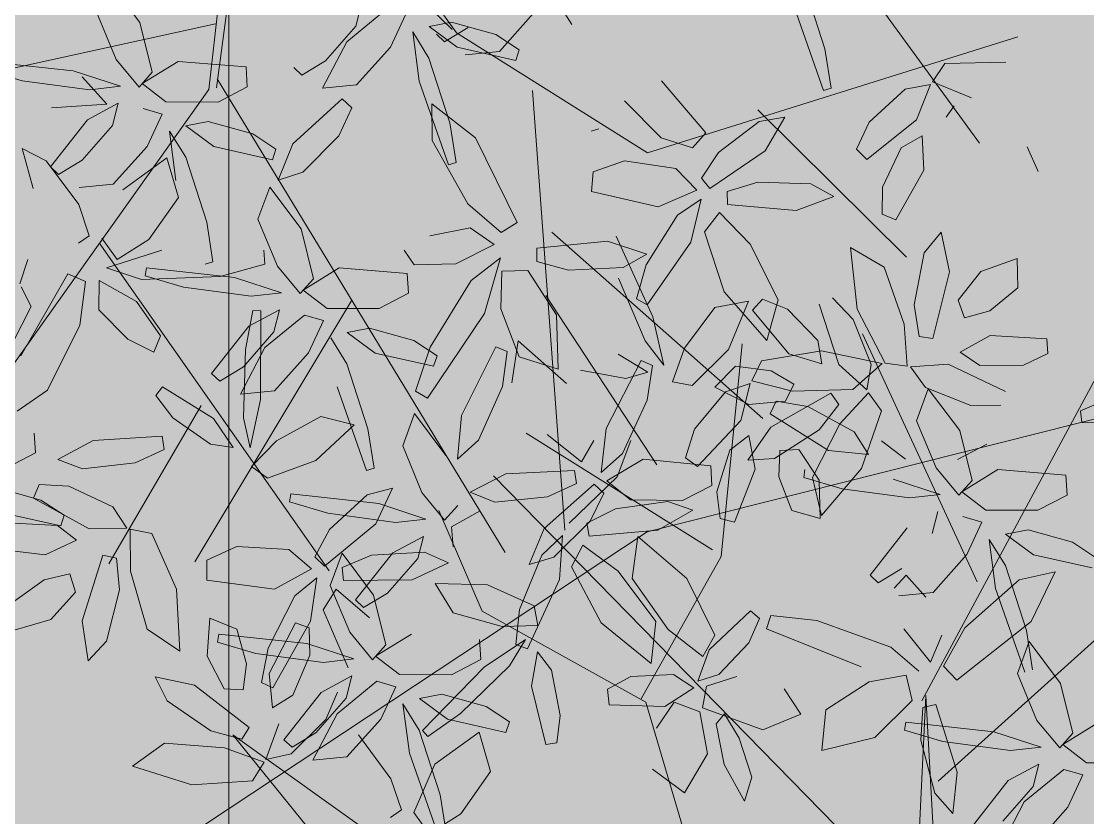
# Model space of a CAD drawing. Header units: inches. Extents: x 218980 to 233865, y 587194 to 599270.
# Drawn here: x 219129.93 to 219135.82, y 587368.02 to 587372.42 of the extents above; entities that cross this region are included whole.
import ezdxf

# ---------------------------------------------------------------- set-up
doc = ezdxf.new("R2010")
doc.units = ezdxf.units.IN
doc.header["$MEASUREMENT"] = 0
doc.linetypes.add('01', pattern=[0])
doc.layers.get('0').update_dxf_attribs({"lineweight": 0})
for name, color, linetype, lineweight in [('Forest and Steep Slope', 66, '01', 0), ('Minor Contour', 250, 'Continuous', 0), ('Proposed Urban Design', 250, 'Continuous', 0)]:
    doc.layers.add(name, color=color, linetype=linetype, lineweight=lineweight)
doc.layers.add('Open Space Within Settlement Active', color=7, linetype='01', lineweight=0, true_color=0xb1d336)
doc.layers.add('Open Space Within Settlement Passive', color=7, linetype='01', lineweight=0, true_color=0xcbe279)

# ---------------------------------------------------------------- blocks, each defined once
blk = doc.blocks.new('tree2')
at = {"color": 60}
for p, q in [((325195.9981, 3048397.3896), (325195.7948, 3048397.8351)), ((325197.4967, 3048397.7432), (325197.5914, 3048397.8579)), ((325197.5914, 3048397.8579), (325197.6377, 3048397.6393)), ((325197.0892, 3048397.7729), (325197.2767, 3048397.6636)), ((325197.1267, 3048397.4326), (325197.0892, 3048397.7729)), ((325197.4419, 3048397.4558), (325197.4967, 3048397.7432)), ((325197.8113, 3048397.641), (325198.0106, 3048397.712)), ((325198.0106, 3048397.712), (325198.0154, 3048397.55)), ((325197.2767, 3048397.6636), (325197.3875, 3048397.3492)), ((325195.8072, 3048397.6044), (325195.955, 3048397.2574)), ((325197.6377, 3048397.6393), (325197.5453, 3048397.2696)), ((325197.6844, 3048397.4816), (325197.8113, 3048397.641)), ((325198.0154, 3048397.55), (325197.8612, 3048397.4239)), ((325196.5265, 3048397.4766), (325196.3403, 3048397.4417)), ((325196.416, 3048397.2091), (325196.5265, 3048397.4766)), ((325196.5481, 3048397.4272), (325196.6033, 3048397.487)), ((325196.6033, 3048397.487), (325196.7427, 3048397.4328)), ((325196.9902, 3048397.4943), (325197.1051, 3048397.3757)), ((325197.7212, 3048397.3837), (325197.6844, 3048397.4816)), ((325196.3403, 3048397.4417), (325196.1728, 3048397.2167)), ((325196.7499, 3048397.1863), (325196.5481, 3048397.4272)), ((325196.7427, 3048397.4328), (325196.9101, 3048397.2599)), ((325197.0256, 3048397.1268), (325196.9163, 3048397.4603)), ((325197.2819, 3048397.1338), (325197.1267, 3048397.4326)), ((325197.4689, 3048397.2807), (325197.4419, 3048397.4558)), ((325197.8612, 3048397.4239), (325197.7212, 3048397.3837)), ((325196.0577, 3048397.122), (325195.9981, 3048397.3896)), ((325197.1051, 3048397.3757), (325197.2051, 3048397.1259)), ((325197.3875, 3048397.3492), (325197.4027, 3048397.1169)), ((325195.2523, 3048397.2572), (325195.2176, 3048397.026)), ((325195.5199, 3048397.0214), (325195.2523, 3048397.2572)), ((325195.955, 3048397.2574), (325196.0577, 3048397.122)), ((325196.9101, 3048397.2599), (325196.9318, 3048397.1293)), ((325197.5453, 3048397.2696), (325197.4689, 3048397.2807)), ((325197.696, 3048397.1946), (325197.8625, 3048397.2873)), ((325197.8625, 3048397.2873), (325198.1761, 3048397.2679)), ((325198.1761, 3048397.2679), (325198.1816, 3048397.1868)), ((325195.9704, 3048397.0845), (325195.8055, 3048397.1842)), ((325196.1728, 3048397.2167), (325196.1063, 3048397.0311)), ((325196.2139, 3048397.0098), (325196.416, 3048397.2091)), ((325196.9318, 3048397.1293), (325196.7499, 3048397.1863)), ((325197.8057, 3048397.1204), (325197.696, 3048397.1946)), ((325198.1816, 3048397.1868), (325198.0463, 3048397.1229)), ((325195.7385, 3048396.772), (325195.9326, 3048397.1479)), ((325195.9326, 3048397.1479), (325195.9963, 3048397.1213)), ((325195.9963, 3048397.1213), (325195.9665, 3048396.9295)), ((325196.3399, 3048397.0015), (325196.4541, 3048397.1165)), ((325196.4541, 3048397.1165), (325196.6516, 3048397.0913)), ((325197.1801, 3048396.9857), (325197.0256, 3048397.1268)), ((325197.2051, 3048397.1259), (325197.1801, 3048396.9857)), ((325197.4027, 3048397.1169), (325197.2819, 3048397.1338)), ((325197.4209, 3048397.1131), (325197.6296, 3048397.1282)), ((325197.6296, 3048397.1282), (325197.9468, 3048396.9779)), ((325198.0463, 3048397.1229), (325197.8057, 3048397.1204)), ((325195.5981, 3048397.0951), (325195.8489, 3048397.0492)), ((325195.8489, 3048397.0492), (325195.9704, 3048397.0845)), ((325196.6516, 3048397.0913), (325196.7772, 3048397.0174)), ((325197.5054, 3048396.9985), (325197.4209, 3048397.1131)), ((325196.1063, 3048397.0311), (325196.2139, 3048397.0098)), ((325196.5285, 3048396.9058), (325196.3399, 3048397.0015)), ((325196.7772, 3048397.0174), (325196.7315, 3048396.9233)), ((325197.7555, 3048396.8992), (325197.5054, 3048396.9985)), ((325196.6492, 3048396.781), (325196.981, 3048396.9684)), ((325196.981, 3048396.9684), (325197.0255, 3048396.9052)), ((325197.0318, 3048396.799), (325197.1899, 3048396.9699)), ((325197.1899, 3048396.9699), (325197.2608, 3048396.8707)), ((325197.52, 3048396.9924), (325197.455, 3048396.8145)), ((325197.6937, 3048396.7609), (325197.52, 3048396.9924)), ((325195.9665, 3048396.9295), (325195.8305, 3048396.634)), ((325196.7315, 3048396.9233), (325196.5285, 3048396.9058)), ((325197.0255, 3048396.9052), (325196.9171, 3048396.7651)), ((325197.9206, 3048396.9009), (325197.7555, 3048396.8992)), ((325198.3617, 3048396.87), (325198.496, 3048396.9276)), ((325194.6803, 3048396.8552), (325194.6144, 3048396.6777)), ((325194.8528, 3048396.6228), (325194.6803, 3048396.8552)), ((325197.2608, 3048396.8707), (325197.1508, 3048396.5524)), ((325198.3683, 3048396.8052), (325198.3617, 3048396.87)), ((325195.7123, 3048396.5302), (325195.7385, 3048396.772)), ((325196.5224, 3048396.597), (325196.6492, 3048396.781)), ((325196.9171, 3048396.7651), (325196.6708, 3048396.6071)), ((325196.8799, 3048396.5023), (325197.0318, 3048396.799)), ((325197.455, 3048396.8145), (325197.5631, 3048396.5556)), ((325197.7621, 3048396.4854), (325197.6937, 3048396.7609)), ((325198.6819, 3048396.8044), (325198.3683, 3048396.8052)), ((325195.4126, 3048396.7405), (325195.6024, 3048396.5887)), ((325195.6024, 3048396.5887), (325195.6709, 3048396.7059)), ((325197.3938, 3048396.6027), (325197.2621, 3048396.7045)), ((325194.6144, 3048396.6777), (325194.7212, 3048396.4182)), ((325197.8436, 3048396.6865), (325197.6819, 3048396.6023)), ((325195.8305, 3048396.634), (325195.7123, 3048396.5302)), ((325195.743, 3048396.4829), (325195.9437, 3048396.6027)), ((325195.9437, 3048396.6027), (325196.3188, 3048396.5666)), ((325196.6708, 3048396.6071), (325196.5224, 3048396.597)), ((325195.1844, 3048396.5226), (325195.5648, 3048396.5403)), ((325195.5648, 3048396.5403), (325195.5752, 3048396.4679)), ((325196.3188, 3048396.5666), (325196.3242, 3048396.4569)), ((325196.8385, 3048396.5459), (325196.8317, 3048396.5018)), ((325197.1508, 3048396.5524), (325196.9297, 3048396.2911)), ((325197.5631, 3048396.5556), (325197.6888, 3048396.4037)), ((325197.7057, 3048396.4233), (325197.9046, 3048396.5458)), ((325197.9046, 3048396.5458), (325198.2803, 3048396.5149)), ((325194.9872, 3048396.4205), (325195.1844, 3048396.5226)), ((325195.5752, 3048396.4679), (325195.4144, 3048396.3952)), ((325195.8732, 3048396.3794), (325195.743, 3048396.4829)), ((325196.8317, 3048396.5018), (325197.0432, 3048396.4389)), ((325196.9297, 3048396.2911), (325196.8799, 3048396.5023)), ((325197.5859, 3048396.4083), (325197.3253, 3048396.4936)), ((325197.6888, 3048396.4037), (325197.7621, 3048396.4854)), ((325198.2803, 3048396.5149), (325198.2872, 3048396.4052)), ((325193.9965, 3048396.4123), (325193.9895, 3048396.3682)), ((325194.483, 3048396.3574), (325193.9965, 3048396.4123)), ((325194.7212, 3048396.4182), (325194.8461, 3048396.2657)), ((325195.1233, 3048396.3661), (325194.9872, 3048396.4205)), ((325195.3974, 3048396.2195), (325195.6731, 3048396.4642)), ((325195.7268, 3048396.4146), (325195.6516, 3048396.2608)), ((325195.6731, 3048396.4642), (325195.7268, 3048396.4146)), ((325196.3242, 3048396.4569), (325196.1613, 3048396.375)), ((325197.0432, 3048396.4389), (325197.4171, 3048396.3891)), ((325197.4171, 3048396.3891), (325197.5859, 3048396.4083)), ((325197.8373, 3048396.3215), (325197.7057, 3048396.4233)), ((325193.9895, 3048396.3682), (325194.2006, 3048396.3042)), ((325194.7432, 3048396.2708), (325194.483, 3048396.3574)), ((325195.4144, 3048396.3952), (325195.1233, 3048396.3661)), ((325196.1613, 3048396.375), (325195.8732, 3048396.3794)), ((325198.2872, 3048396.4052), (325198.1254, 3048396.3211)), ((325194.2006, 3048396.3042), (325194.5743, 3048396.2524)), ((325194.8461, 3048396.2657), (325194.9198, 3048396.347)), ((325197.542, 3048396.1916), (325197.5736, 3048396.3141)), ((325198.1254, 3048396.3211), (325197.8373, 3048396.3215)), ((325194.5743, 3048396.2524), (325194.7432, 3048396.2708)), ((325195.6516, 3048396.2608), (325195.4506, 3048396.0615)), ((325197.8167, 3048396.2545), (325197.7115, 3048396.2855)), ((325197.7337, 3048396.0757), (325197.8167, 3048396.2545)), ((325194.7304, 3048396.1766), (325194.5601, 3048396.0865)), ((325194.6981, 3048396.0543), (325194.7304, 3048396.1766)), ((325195.3135, 3048396.0209), (325195.3974, 3048396.2195)), ((325195.9147, 3048396.1755), (325195.8832, 3048395.9438)), ((325196.1856, 3048395.9434), (325195.9147, 3048396.1755)), ((325197.4038, 3048396.2231), (325197.199, 3048395.962)), ((325198.0714, 3048396.2132), (325197.9473, 3048396.1891)), ((325197.9473, 3048396.1891), (325198.1025, 3048396.0749)), ((325198.317, 3048396.1448), (325198.0714, 3048396.2132)), ((325197.8569, 3048396.1596), (325197.8921, 3048395.8877)), ((325197.9469, 3048396.0155), (325197.8569, 3048396.1596)), ((325198.445, 3048396.0604), (325198.317, 3048396.1448)), ((325194.2793, 3048396.0833), (325194.2143, 3048395.9054)), ((325194.453, 3048395.8518), (325194.2793, 3048396.0833)), ((325194.5601, 3048396.0865), (325194.3539, 3048395.8266)), ((325194.5297, 3048395.8629), (325194.6981, 3048396.0543)), ((325195.4506, 3048396.0615), (325195.3135, 3048396.0209)), ((325197.5466, 3048395.8667), (325197.7337, 3048396.0757)), ((325198.1025, 3048396.0749), (325198.4262, 3048396.0023)), ((325197.2434, 3048395.9201), (325197.3746, 3048395.9993)), ((325198.0628, 3048395.6565), (325197.9469, 3048396.0155)), ((325195.8832, 3048395.9438), (325196.0822, 3048395.6611)), ((325196.3409, 3048395.63), (325196.1856, 3048395.9434)), ((325197.199, 3048395.962), (325197.2434, 3048395.9201)), ((325197.3987, 3048395.9613), (325197.3312, 3048395.8911)), ((325197.5063, 3048395.8407), (325197.3987, 3048395.9613)), ((325197.7226, 3048395.6708), (325198.0231, 3048395.9363)), ((325198.0231, 3048395.9363), (325198.2219, 3048395.9813)), ((325198.2219, 3048395.9813), (325198.0886, 3048395.7056)), ((325194.2143, 3048395.9054), (325194.3224, 3048395.6465)), ((325194.7937, 3048395.9153), (325194.8934, 3048395.7543)), ((325195.083, 3048395.9089), (325194.7937, 3048395.9153)), ((325195.3418, 3048395.7924), (325195.083, 3048395.9089)), ((325197.8921, 3048395.8877), (325198.0543, 3048395.4257)), ((325194.3539, 3048395.8266), (325194.3981, 3048395.7844)), ((325194.3981, 3048395.7844), (325194.5297, 3048395.8629)), ((325194.5213, 3048395.5764), (325194.453, 3048395.8518)), ((325197.358, 3048395.8488), (325197.5466, 3048395.8667)), ((325195.3608, 3048395.6843), (325195.3418, 3048395.7924)), ((325196.3085, 3048395.5494), (325196.5367, 3048395.7644)), ((325196.5367, 3048395.7644), (325196.5861, 3048395.7219)), ((325193.5328, 3048395.5142), (325193.548, 3048395.7251)), ((325193.548, 3048395.7251), (325193.6983, 3048395.6643)), ((325194.8934, 3048395.7543), (325195.1637, 3048395.6794)), ((325196.5861, 3048395.7219), (325196.5282, 3048395.5877)), ((325196.6249, 3048395.6659), (325196.6488, 3048395.7394)), ((325196.6488, 3048395.7394), (325196.9041, 3048395.7109)), ((325196.9041, 3048395.7109), (325197.3127, 3048395.5644)), ((325198.0886, 3048395.7056), (325197.6783, 3048395.3823)), ((325193.6983, 3048395.6643), (325193.7515, 3048395.4724)), ((325193.8771, 3048395.4186), (325194.0211, 3048395.6979)), ((325194.0211, 3048395.6979), (325194.0976, 3048395.6702)), ((325194.0976, 3048395.6702), (325194.1016, 3048395.5206)), ((325194.3224, 3048395.6465), (325194.4481, 3048395.4947)), ((325195.1637, 3048395.6794), (325195.3608, 3048395.6843)), ((325196.0822, 3048395.6611), (325196.274, 3048395.512)), ((325197.1483, 3048395.4554), (325196.6249, 3048395.6659)), ((325197.3842, 3048395.6663), (325197.5323, 3048395.4818)), ((325197.6049, 3048395.4584), (325197.7226, 3048395.6708)), ((325198.097, 3048395.4385), (325198.0628, 3048395.6565)), ((325193.5977, 3048395.6368), (325193.5909, 3048395.5927)), ((325193.5909, 3048395.5927), (325193.8025, 3048395.5298)), ((325194.0846, 3048395.5845), (325193.5977, 3048395.6368)), ((325194.3452, 3048395.4992), (325194.0846, 3048395.5845)), ((325194.4649, 3048395.5142), (325194.6639, 3048395.6367)), ((325195.0395, 3048395.6058), (325195.0464, 3048395.4962)), ((325195.2936, 3048395.6063), (325195.0655, 3048395.454)), ((325195.2044, 3048395.4616), (325195.2936, 3048395.6063)), ((325196.274, 3048395.512), (325196.3409, 3048395.63)), ((325196.5282, 3048395.5877), (325196.3628, 3048395.4128)), ((325197.5323, 3048395.4818), (325197.5952, 3048395.6311)), ((325198.0778, 3048395.5958), (325198.0128, 3048395.4179)), ((325198.2515, 3048395.3643), (325198.0778, 3048395.5958)), ((325193.8025, 3048395.5298), (325194.1763, 3048395.48)), ((325194.4481, 3048395.4947), (325194.5213, 3048395.5764)), ((325195.3601, 3048395.5383), (325195.3267, 3048395.3486)), ((325195.4368, 3048395.4378), (325195.3601, 3048395.5383)), ((325196.2452, 3048395.3762), (325196.3085, 3048395.5494)), ((325197.3127, 3048395.5644), (325197.4682, 3048395.4325)), ((325193.6275, 3048395.3338), (325193.5328, 3048395.5142)), ((325193.7515, 3048395.4724), (325193.732, 3048395.328)), ((325194.1016, 3048395.5206), (325194.007, 3048395.2994)), ((325194.1763, 3048395.48), (325194.3452, 3048395.4992)), ((325194.5966, 3048395.4124), (325194.4649, 3048395.5142)), ((325195.0464, 3048395.4962), (325194.8847, 3048395.412)), ((325193.895, 3048395.2288), (325193.8771, 3048395.4186)), ((325194.3329, 3048395.405), (325194.163, 3048395.314)), ((325194.3013, 3048395.2825), (325194.3329, 3048395.405)), ((325194.8847, 3048395.412), (325194.5966, 3048395.4124)), ((325195.0655, 3048395.454), (325194.7235, 3048395.1036)), ((325194.9342, 3048395.1985), (325195.2044, 3048395.4616)), ((325195.4846, 3048395.1874), (325195.4368, 3048395.4378)), ((325195.8764, 3048395.403), (325196.1124, 3048395.414)), ((325196.1124, 3048395.414), (325196.2234, 3048395.34)), ((325196.3628, 3048395.4128), (325196.2452, 3048395.3762)), ((325197.1933, 3048395.373), (325197.3971, 3048395.4101)), ((325197.3971, 3048395.4101), (325197.4309, 3048395.2693)), ((325197.6783, 3048395.3823), (325197.6049, 3048395.4584)), ((325198.0128, 3048395.4179), (325198.121, 3048395.1591)), ((325193.2457, 3048395.4002), (325193.4644, 3048395.3546)), ((325193.3125, 3048395.2673), (325193.2457, 3048395.4002)), ((325193.4644, 3048395.3546), (325193.7656, 3048395.1212)), ((325194.4707, 3048395.3764), (325194.2515, 3048395.1961)), ((325194.576, 3048395.3454), (325194.4707, 3048395.3764)), ((325195.3267, 3048395.3486), (325195.4053, 3048395.0262)), ((325195.7467, 3048395.3313), (325195.8764, 3048395.403)), ((325196.2722, 3048395.2286), (325196.2938, 3048395.3488)), ((325196.2938, 3048395.3488), (325196.4617, 3048395.4021)), ((325196.9541, 3048395.2188), (325197.1933, 3048395.373)), ((325198.3199, 3048395.0889), (325198.2515, 3048395.3643)), ((325193.732, 3048395.328), (325193.6275, 3048395.3338)), ((325194.007, 3048395.2994), (325193.895, 3048395.2288)), ((325194.163, 3048395.314), (325193.9582, 3048395.0529)), ((325194.2542, 3048395.3162), (325194.1893, 3048395.1644)), ((325194.493, 3048395.1666), (325194.576, 3048395.3454)), ((325194.8307, 3048395.3041), (325194.7065, 3048395.28)), ((325195.0763, 3048395.2357), (325194.8307, 3048395.3041)), ((325195.7559, 3048395.2464), (325195.7467, 3048395.3313)), ((325196.2234, 3048395.34), (325196.0644, 3048395.2369)), ((325196.7226, 3048395.3343), (325196.816, 3048395.1935)), ((325193.5535, 3048395.1014), (325193.3125, 3048395.2673)), ((325194.1339, 3048395.0902), (325194.3013, 3048395.2825)), ((325194.6161, 3048395.2505), (325194.6513, 3048394.9786)), ((325194.7062, 3048395.1064), (325194.6161, 3048395.2505)), ((325194.7065, 3048395.28), (325194.8617, 3048395.1658)), ((325195.2042, 3048395.1513), (325195.0763, 3048395.2357)), ((325196.0644, 3048395.2369), (325195.7559, 3048395.2464)), ((325196.0168, 3048395.1157), (325196.116, 3048395.2598)), ((325196.116, 3048395.2598), (325196.2578, 3048395.2075)), ((325196.6046, 3048395.1074), (325196.2722, 3048395.2286)), ((325197.4309, 3048395.2693), (325197.2238, 3048395.0652)), ((325197.4901, 3048395.2313), (325197.4794, 3048395.05)), ((325197.5616, 3048395.2469), (325197.4901, 3048395.2313)), ((325197.6806, 3048394.8726), (325197.5616, 3048395.2469)), ((325194.2515, 3048395.1961), (325194.1173, 3048394.9397)), ((325194.754, 3048395.071), (325194.9342, 3048395.1985)), ((325195.4657, 3048395.0353), (325195.4846, 3048395.1874)), ((325196.2578, 3048395.2075), (325196.2989, 3048394.9747)), ((325196.3933, 3048395.1962), (325196.3468, 3048395.1408)), ((325196.4745, 3048395.0617), (325196.3933, 3048395.1962)), ((325196.816, 3048395.1935), (325196.6046, 3048395.1074)), ((325196.9315, 3048394.9934), (325196.9541, 3048395.2188)), ((325193.7656, 3048395.1212), (325193.7247, 3048395.0557)), ((325193.8588, 3048394.9443), (325193.929, 3048395.1414)), ((325194.1893, 3048395.1644), (325193.9977, 3048394.9755)), ((325194.3058, 3048394.9576), (325194.493, 3048395.1666)), ((325194.8617, 3048395.1658), (325195.1855, 3048395.0932)), ((325195.1855, 3048395.0932), (325195.2042, 3048395.1513)), ((325196.3468, 3048395.1408), (325196.3919, 3048394.9161)), ((325197.3963, 3048395.1493), (325197.3895, 3048395.1052)), ((325197.8831, 3048395.097), (325197.3963, 3048395.1493)), ((325198.121, 3048395.1591), (325198.2467, 3048395.0072)), ((325198.2635, 3048395.0267), (325198.4625, 3048395.1492)), ((325193.7247, 3048395.0557), (325193.5535, 3048395.1014)), ((325193.9582, 3048395.0529), (325194.0026, 3048395.011)), ((325194.0026, 3048395.011), (325194.1339, 3048395.0902)), ((325194.5495, 3048394.8367), (325194.3696, 3048395.079)), ((325194.822, 3048394.7474), (325194.7062, 3048395.1064)), ((325194.7235, 3048395.1036), (325194.754, 3048395.071)), ((325194.7923, 3048394.9181), (325195.0367, 3048395.0939)), ((325195.0367, 3048395.0939), (325195.0999, 3048394.8764)), ((325196.5449, 3048394.8452), (325196.4745, 3048395.0617)), ((325197.2238, 3048395.0652), (325196.9315, 3048394.9934)), ((325197.3895, 3048395.1052), (325197.601, 3048395.0423)), ((325198.1438, 3048395.0118), (325197.8831, 3048395.097)), ((325198.2467, 3048395.0072), (325198.3199, 3048395.0889)), ((325193.1213, 3048394.9063), (325193.2968, 3048395.0339)), ((325193.2968, 3048395.0339), (325193.6292, 3048395.0087)), ((325193.6292, 3048395.0087), (325193.848, 3048394.9291)), ((325195.4053, 3048395.0262), (325195.4657, 3048395.0353)), ((325197.4794, 3048395.05), (325197.5559, 3048394.758)), ((325197.601, 3048395.0423), (325197.9749, 3048394.9925)), ((325197.9749, 3048394.9925), (325198.1438, 3048395.0118)), ((325198.3951, 3048394.9249), (325198.2635, 3048395.0267)), ((325193.9977, 3048394.9755), (325193.8588, 3048394.9443)), ((325194.1173, 3048394.9397), (325194.3058, 3048394.9576)), ((325194.6513, 3048394.9786), (325194.8135, 3048394.5166)), ((325196.2989, 3048394.9747), (325196.1724, 3048394.7583)), ((325193.4479, 3048394.8036), (325193.1213, 3048394.9063)), ((325193.848, 3048394.9291), (325193.7839, 3048394.8253)), ((325194.6765, 3048394.6514), (325194.7923, 3048394.9181)), ((325195.0999, 3048394.8764), (325194.9356, 3048394.644)), ((325196.1724, 3048394.7583), (325195.9947, 3048394.8891)), ((325196.3919, 3048394.9161), (325196.5042, 3048394.7132)), ((325198.1315, 3048394.9175), (325197.9616, 3048394.8265)), ((325198.2693, 3048394.8889), (325198.05, 3048394.7087)), ((325198.0998, 3048394.795), (325198.1315, 3048394.9175)), ((325198.3746, 3048394.8579), (325198.2693, 3048394.8889)), ((325198.6833, 3048394.9245), (325198.3951, 3048394.9249)), ((325193.7839, 3048394.8253), (325193.4479, 3048394.8036)), ((325194.6073, 3048394.6646), (325194.5495, 3048394.8367)), ((325196.5042, 3048394.7132), (325196.5449, 3048394.8452)), ((325197.6554, 3048394.6456), (325197.6806, 3048394.8726)), ((325198.2915, 3048394.6791), (325198.3746, 3048394.8579)), ((325197.5559, 3048394.758), (325197.6554, 3048394.6456)), ((325197.9324, 3048394.6027), (325198.0998, 3048394.795)), ((325194.8563, 3048394.5294), (325194.822, 3048394.7474)), ((325194.5469, 3048394.6234), (325194.6073, 3048394.6646)), ((325194.7604, 3048394.5335), (325194.6765, 3048394.6514)), ((325194.9356, 3048394.644), (325194.7604, 3048394.5335)), ((325198.1044, 3048394.4701), (325198.2915, 3048394.6791))]:
    blk.add_line(p, q, dxfattribs=at)
at = {"color": 44}
for p, q in [((325197.7896, 3048395.9247), (325197.157, 3048397.2958)), ((325196.3759, 3048396.0655), (325196.4914, 3048397.2412)), ((325197.4844, 3048395.2679), (325198.5214, 3048397.1925)), ((325196.3265, 3048396.1031), (325195.2963, 3048396.7475)), ((325197.5754, 3048394.8242), (325199.687, 3048396.7258)), ((325197.4634, 3048394.1139), (325195.1158, 3048396.5105)), ((325195.0532, 3048395.7627), (325194.8141, 3048396.3192)), ((325195.9332, 3048395.2795), (325196.3759, 3048396.0655)), ((325195.9579, 3048395.2607), (325195.0532, 3048395.7627)), ((325197.393, 3048392.9975), (325197.5069, 3048395.2976)), ((325197.5069, 3048395.2976), (325197.6286, 3048393.0376)), ((325196.5911, 3048393.1216), (325195.9579, 3048395.2607)), ((325193.6755, 3048395.0805), (325196.3806, 3048393.1483)), ((325194.7601, 3048393.7395), (325193.6755, 3048395.0805)), ((325197.6873, 3048392.8592), (325198.6503, 3048391.525)), ((325197.4447, 3048392.6847), (325197.2803, 3048391.2113)), ((325197.512, 3048392.6512), (325197.3225, 3048391.221)), ((325197.4447, 3048392.6847), (325198.6256, 3048391.5438)), ((325200.7782, 3048391.9633), (325201.5399, 3048390.9151)), ((325197.3163, 3048391.5736), (325193.7676, 3048390.7982)), ((325198.6503, 3048391.525), (325199.7052, 3048390.8618)), ((325199.7052, 3048390.8618), (325201.7527, 3048391.5018)), ((325197.3255, 3048391.2705), (325198.9193, 3048388.6524)), ((325197.2803, 3048391.2113), (325195.6173, 3048388.8744)), ((325199.0699, 3048391.2054), (325199.2478, 3048388.7766)), ((325200.3151, 3048391.0993), (325201.138, 3048390.2852)), ((325199.1757, 3048390.4227), (325200.3421, 3048389.3939)), ((325196.6734, 3048390.3632), (325197.9455, 3048388.5517)), ((325198.0709, 3048390.0475), (325197.2038, 3048388.6019)), ((325199.1433, 3048390.073), (325199.7569, 3048389.1376)), ((325197.2375, 3048389.4655), (325196.7271, 3048388.5906))]:
    blk.add_line(p, q, dxfattribs=at)
at = {"color": 62}
for p, q in [((325197.9616, 3048394.8265), (325197.7568, 3048394.5655)), ((325198.05, 3048394.7087), (325197.9158, 3048394.4523)), ((325196.8995, 3048391.5822), (325196.7258, 3048391.8136)), ((325196.6608, 3048391.6358), (325196.7689, 3048391.3769)), ((325196.9679, 3048391.3067), (325196.8995, 3048391.5822)), ((325196.7689, 3048391.3769), (325196.8946, 3048391.225)), ((325196.9114, 3048391.2445), (325197.1104, 3048391.3671)), ((325196.8946, 3048391.225), (325196.9679, 3048391.3067))]:
    blk.add_line(p, q, dxfattribs=at)
at = {"color": 66}
for p, q in [((325200.6865, 3048391.437), (325200.5706, 3048391.796)), ((325200.5158, 3048391.6682), (325200.678, 3048391.2061)), ((325200.7207, 3048391.219), (325200.6865, 3048391.437)), ((325198.6133, 3048391.0267), (325198.4974, 3048391.3856)), ((325201.2817, 3048391.2533), (325201.3498, 3048391.3545)), ((325201.3498, 3048391.3545), (325201.6864, 3048391.363)), ((325198.4426, 3048391.2578), (325198.6047, 3048390.7958)), ((325201.1303, 3048391.2129), (325201.2703, 3048391.2386)), ((325201.2703, 3048391.2386), (325201.1923, 3048391.0444)), ((325201.4971, 3048391.1652), (325201.2817, 3048391.2533)), ((325200.678, 3048391.2061), (325200.7207, 3048391.219)), ((325200.9313, 3048391.0317), (325201.1303, 3048391.2129)), ((325198.5122, 3048391.1326), (325198.7542, 3048390.945)), ((325198.5149, 3048390.9288), (325198.5122, 3048391.1326)), ((325201.3564, 3048391.0582), (325201.3999, 3048391.122)), ((325201.1923, 3048391.0444), (325200.9183, 3048390.8252)), ((325198.6475, 3048390.8087), (325198.6133, 3048391.0267)), ((325199.3944, 3048390.9809), (325199.4372, 3048390.9937)), ((325200.8605, 3048390.8825), (325200.9313, 3048391.0317)), ((325198.7123, 3048390.5797), (325198.5149, 3048390.9288)), ((325198.7542, 3048390.945), (325198.9854, 3048390.4766)), ((325201.1082, 3048390.8896), (325201.2229, 3048390.9557)), ((325201.2229, 3048390.9557), (325201.2333, 3048390.7654)), ((325200.9183, 3048390.8252), (325200.8605, 3048390.8825)), ((325201.0049, 3048390.6723), (325201.1082, 3048390.8896)), ((325201.8034, 3048390.8943), (325201.8649, 3048390.7589)), ((325198.6047, 3048390.7958), (325198.6475, 3048390.8087)), ((325198.8957, 3048390.4205), (325198.7123, 3048390.5797)), ((325198.9854, 3048390.4766), (325198.8957, 3048390.4205)), ((325197.859, 3048390.1652), (325197.7906, 3048390.4407)), ((325198.7248, 3048390.4469), (325198.5013, 3048390.4034)), ((325198.8578, 3048390.3544), (325198.7248, 3048390.4469)), ((325198.6466, 3048390.2478), (325198.8578, 3048390.3544)), ((325198.361, 3048390.3232), (325198.4157, 3048390.2426)), ((325198.7314, 3048390.1567), (325198.8927, 3048390.2815)), ((325197.66, 3048390.2354), (325197.7857, 3048390.0835)), ((325197.8026, 3048390.103), (325198.0015, 3048390.2256)), ((325198.0015, 3048390.2256), (325198.3772, 3048390.1947)), ((325198.4157, 3048390.2426), (325198.6466, 3048390.2478)), ((325196.5014, 3048390.1933), (325196.5979, 3048390.1501)), ((325197.6828, 3048390.0881), (325197.4222, 3048390.1733)), ((325197.7857, 3048390.0835), (325197.859, 3048390.1652)), ((325198.3772, 3048390.1947), (325198.3841, 3048390.085)), ((325196.5979, 3048390.1501), (325196.568, 3048389.9091)), ((325196.674, 3048390.1555), (325196.6714, 3048389.9935)), ((325196.8802, 3048390.0396), (325196.674, 3048390.1555)), ((325197.9342, 3048390.0013), (325197.8026, 3048390.103)), ((325198.5033, 3048389.7874), (325198.7314, 3048390.1567)), ((325197.514, 3048390.0689), (325197.6828, 3048390.0881)), ((325198.3841, 3048390.085), (325198.2223, 3048390.0009)), ((325196.6714, 3048389.9935), (325196.8321, 3048389.8323)), ((325197.0133, 3048389.8509), (325196.8802, 3048390.0396)), ((325197.5229, 3048389.9907), (325197.4827, 3048389.7737)), ((325197.6705, 3048389.9939), (325197.5007, 3048389.9029)), ((325197.5676, 3048389.9886), (325197.5229, 3048389.9907)), ((325197.5668, 3048389.4989), (325197.5676, 3048389.9886)), ((325197.6389, 3048389.8714), (325197.6705, 3048389.9939)), ((325198.2223, 3048390.0009), (325197.9342, 3048390.0013)), ((325197.8084, 3048389.9652), (325197.5891, 3048389.785)), ((325197.9136, 3048389.9343), (325197.8084, 3048389.9652)), ((325197.8306, 3048389.7555), (325197.9136, 3048389.9343)), ((325196.568, 3048389.9091), (325196.3884, 3048389.5505)), ((325197.5007, 3048389.9029), (325197.2959, 3048389.6418)), ((325197.4715, 3048389.6791), (325197.6389, 3048389.8714)), ((325198.1683, 3048389.893), (325198.0442, 3048389.8688)), ((325198.4139, 3048389.8246), (325198.1683, 3048389.893)), ((325196.8321, 3048389.8323), (325196.9769, 3048389.7606)), ((325196.9769, 3048389.7606), (325197.0133, 3048389.8509)), ((325198.5419, 3048389.7402), (325198.4139, 3048389.8246)), ((325197.5891, 3048389.785), (325197.4549, 3048389.5286)), ((325197.4827, 3048389.7737), (325197.4726, 3048389.3967)), ((325197.6435, 3048389.5465), (325197.8306, 3048389.7555)), ((325198.5231, 3048389.6821), (325198.5419, 3048389.7402)), ((325197.2959, 3048389.6418), (325197.3403, 3048389.5999)), ((325197.3403, 3048389.5999), (325197.4715, 3048389.6791)), ((325196.3884, 3048389.5505), (325196.2208, 3048389.4346)), ((325197.0249, 3048389.5685), (325196.9879, 3048389.52)), ((325196.9879, 3048389.52), (325197.0805, 3048389.3978)), ((325197.3061, 3048389.3924), (325197.0249, 3048389.5685)), ((325197.4549, 3048389.5286), (325197.6435, 3048389.5465)), ((325197.5095, 3048389.2308), (325197.5668, 3048389.4989)), ((325197.0805, 3048389.3978), (325197.2894, 3048389.2516)), ((325197.4145, 3048389.2331), (325197.3061, 3048389.3924)), ((325197.4726, 3048389.3967), (325197.5095, 3048389.2308)), ((325196.3155, 3048389.3128), (325196.3224, 3048389.2032)), ((325196.6413, 3048389.2719), (325197.0215, 3048389.2949)), ((325197.0215, 3048389.2949), (325197.0328, 3048389.2226)), ((325196.4455, 3048389.1671), (325196.6413, 3048389.2719)), ((325197.0328, 3048389.2226), (325196.8731, 3048389.1478)), ((325197.2894, 3048389.2516), (325197.4145, 3048389.2331)), ((325197.6536, 3048389.269), (325197.5158, 3048389.128)), ((325196.5824, 3048389.1146), (325196.4455, 3048389.1671)), ((325196.8731, 3048389.1478), (325196.5824, 3048389.1146)), ((325196.5064, 3048389.0199), (325196.7501, 3048388.9058)), ((325196.7501, 3048388.9058), (325196.8276, 3048388.7863)), ((325196.8456, 3048388.7815), (325196.9652, 3048388.7574))]:
    blk.add_line(p, q, dxfattribs=at)
at = {"color": 64}
for p, q in [((325199.287, 3048391.5707), (325199.197, 3048391.7148)), ((325198.262, 3048391.6556), (325198.0427, 3048391.4754)), ((325198.0925, 3048391.5617), (325198.1241, 3048391.6842)), ((325198.2842, 3048391.4458), (325198.3672, 3048391.6246)), ((325198.6219, 3048391.5833), (325198.4978, 3048391.5592)), ((325198.8675, 3048391.5149), (325198.6219, 3048391.5833)), ((325198.8867, 3048391.4219), (325199.0739, 3048391.6309)), ((325197.9251, 3048391.3694), (325198.0925, 3048391.5617)), ((325198.4074, 3048391.5297), (325198.4426, 3048391.2578)), ((325198.4974, 3048391.3856), (325198.4074, 3048391.5297)), ((325198.4978, 3048391.5592), (325198.653, 3048391.445)), ((325198.5391, 3048391.5172), (325198.5835, 3048391.4753)), ((325198.5835, 3048391.4753), (325198.7148, 3048391.5545)), ((325198.9955, 3048391.4306), (325198.8675, 3048391.5149)), ((325198.0427, 3048391.4754), (325197.9085, 3048391.219)), ((325198.0971, 3048391.2368), (325198.2842, 3048391.4458)), ((325198.653, 3048391.445), (325198.9767, 3048391.3724)), ((325198.6982, 3048391.404), (325198.8867, 3048391.4219)), ((325198.9767, 3048391.3724), (325198.9955, 3048391.4306)), ((325196.5311, 3048391.3148), (325196.0442, 3048391.3672)), ((325197.1104, 3048391.3671), (325197.4861, 3048391.3361)), ((325197.7939, 3048391.2902), (325197.9251, 3048391.3694)), ((325196.0375, 3048391.323), (325196.249, 3048391.2602)), ((325196.7917, 3048391.2296), (325196.5311, 3048391.3148)), ((325196.5798, 3048391.2818), (325196.7169, 3048391.1311)), ((325197.4861, 3048391.3361), (325197.4929, 3048391.2265)), ((325197.7495, 3048391.3322), (325197.7939, 3048391.2902)), ((325196.249, 3048391.2602), (325196.6229, 3048391.2103)), ((325196.6229, 3048391.2103), (325196.7917, 3048391.2296)), ((325197.0431, 3048391.1428), (325196.9114, 3048391.2445)), ((325197.4929, 3048391.2265), (325197.3312, 3048391.1424)), ((325197.9085, 3048391.219), (325198.0971, 3048391.2368)), ((325196.7169, 3048391.1311), (325196.4113, 3048391.1111)), ((325196.7794, 3048391.1353), (325196.6096, 3048391.0444)), ((325196.7478, 3048391.0129), (325196.7794, 3048391.1353)), ((325197.0225, 3048391.0758), (325196.9172, 3048391.1067)), ((325197.3312, 3048391.1424), (325197.0431, 3048391.1428)), ((325197.7445, 3048390.9111), (325198.0167, 3048391.1596)), ((325198.0711, 3048391.1107), (325197.9981, 3048390.9559)), ((325198.0167, 3048391.1596), (325198.0711, 3048391.1107)), ((325196.6096, 3048391.0444), (325196.4048, 3048390.7833)), ((325196.9395, 3048390.8969), (325197.0225, 3048391.0758)), ((325196.5804, 3048390.8206), (325196.7478, 3048391.0129)), ((325197.2772, 3048391.0345), (325197.153, 3048391.0103)), ((325197.153, 3048391.0103), (325197.3082, 3048390.8962)), ((325197.5228, 3048390.9661), (325197.2772, 3048391.0345)), ((325197.0627, 3048390.9809), (325197.0978, 3048390.709)), ((325197.1527, 3048390.8368), (325197.0627, 3048390.9809)), ((325197.6507, 3048390.8817), (325197.5228, 3048390.9661)), ((325197.9981, 3048390.9559), (325197.7999, 3048390.7539)), ((325196.2475, 3048390.8852), (325196.3089, 3048390.6653)), ((325196.3818, 3048390.8181), (325196.2475, 3048390.8852)), ((325196.7523, 3048390.688), (325196.9395, 3048390.8969)), ((325197.3082, 3048390.8962), (325197.632, 3048390.8236)), ((325197.632, 3048390.8236), (325197.6507, 3048390.8817)), ((325197.6633, 3048390.7113), (325197.7445, 3048390.9111)), ((325196.5617, 3048390.5758), (325196.3818, 3048390.8181)), ((325196.4492, 3048390.7414), (325196.5804, 3048390.8206)), ((325196.8045, 3048390.6572), (325197.0489, 3048390.833)), ((325197.0489, 3048390.833), (325197.1121, 3048390.6154)), ((325197.2686, 3048390.4778), (325197.1527, 3048390.8368)), ((325196.4048, 3048390.7833), (325196.4492, 3048390.7414)), ((325197.7999, 3048390.7539), (325197.6633, 3048390.7113)), ((325196.5638, 3048390.6701), (325196.7523, 3048390.688)), ((325197.6169, 3048390.6721), (325197.5519, 3048390.4943)), ((325197.7906, 3048390.4407), (325197.6169, 3048390.6721)), ((325196.6195, 3048390.4036), (325196.5617, 3048390.5758)), ((325197.1121, 3048390.6154), (325196.9478, 3048390.383)), ((325197.3028, 3048390.2598), (325197.2686, 3048390.4778)), ((325197.5519, 3048390.4943), (325197.66, 3048390.2354)), ((325196.5591, 3048390.3624), (325196.6195, 3048390.4036)), ((325196.7726, 3048390.2725), (325196.6887, 3048390.3905)), ((325196.9478, 3048390.383), (325196.7726, 3048390.2725)), ((325196.715, 3048390.2251), (325197.0203, 3048390.3234)), ((325197.5844, 3048390.3235), (325197.5897, 3048390.2465)), ((325196.2789, 3048390.2726), (325196.2347, 3048390.1373)), ((325196.9085, 3048390.1609), (325196.715, 3048390.2251)), ((325196.9354, 3048390.2257), (325196.9286, 3048390.1816)), ((325197.4222, 3048390.1733), (325196.9354, 3048390.2257)), ((325197.26, 3048390.2469), (325197.3028, 3048390.2598)), ((325197.5897, 3048390.2465), (325197.3423, 3048390.1775)), ((325196.2415, 3048389.7402), (325196.5014, 3048390.1933)), ((325197.3423, 3048390.1775), (325196.9085, 3048390.1609)), ((325196.9286, 3048390.1816), (325197.1401, 3048390.1187)), ((325196.2422, 3048390.1203), (325196.2986, 3048390.0121)), ((325197.1401, 3048390.1187), (325197.514, 3048390.0689)), ((325196.2986, 3048390.0121), (325196.1454, 3048389.7123))]:
    blk.add_line(p, q, dxfattribs=at)
at = {"color": 68}
for p, q in [((325199.7834, 3048391.2597), (325200.0273, 3048390.9724)), ((325199.7809, 3048390.9447), (325199.5773, 3048391.1486)), ((325200.3227, 3048391.0355), (325200.4639, 3048391.058)), ((325200.4639, 3048391.058), (325200.3549, 3048390.8719)), ((325200.0975, 3048390.8639), (325200.3227, 3048391.0355)), ((325199.9547, 3048390.89), (325199.7809, 3048390.9447)), ((325200.0273, 3048390.9724), (325199.9547, 3048390.89)), ((325200.3549, 3048390.8719), (325200.0498, 3048390.665)), ((325199.4052, 3048390.7568), (325199.5773, 3048390.8169)), ((325199.5773, 3048390.8169), (325199.8624, 3048390.7752)), ((325200.003, 3048390.7212), (325200.0975, 3048390.8639)), ((325199.3962, 3048390.6474), (325199.4052, 3048390.7568)), ((325199.8624, 3048390.7752), (325199.9781, 3048390.6556)), ((325201.2333, 3048390.7654), (325201.0784, 3048390.492)), ((325200.0498, 3048390.665), (325200.003, 3048390.7212)), ((325200.1464, 3048390.6487), (325200.3153, 3048390.6999)), ((325200.3153, 3048390.6999), (325200.6077, 3048390.691)), ((325200.6077, 3048390.691), (325200.7356, 3048390.6193)), ((325199.7636, 3048390.5628), (325199.3962, 3048390.6474)), ((325199.9781, 3048390.6556), (325199.7636, 3048390.5628)), ((325200.1473, 3048390.5756), (325200.1464, 3048390.6487)), ((325201.003, 3048390.5227), (325201.0049, 3048390.6723)), ((325199.8717, 3048390.5171), (325200.0023, 3048390.6047)), ((325200.0023, 3048390.6047), (325199.945, 3048390.3684)), ((325200.5268, 3048390.5437), (325200.1473, 3048390.5756)), ((325200.7356, 3048390.6193), (325200.5268, 3048390.5437)), ((325199.6985, 3048390.2418), (325199.8717, 3048390.5171)), ((325200.1038, 3048390.5324), (325200.0207, 3048390.4252)), ((325200.2722, 3048390.3573), (325200.1038, 3048390.5324)), ((325201.0784, 3048390.492), (325201.003, 3048390.5227)), ((325200.0207, 3048390.4252), (325200.1294, 3048390.0927)), ((325199.4845, 3048390.3731), (325199.0936, 3048390.3344)), ((325199.7013, 3048390.3014), (325199.4845, 3048390.3731)), ((325199.945, 3048390.3684), (325199.7038, 3048390.0208)), ((325200.4285, 3048390.0489), (325200.2722, 3048390.3573)), ((325198.8927, 3048390.2815), (325198.804, 3048389.9733)), ((325199.0936, 3048390.3344), (325199.0941, 3048390.2612)), ((325199.5707, 3048390.2274), (325199.7013, 3048390.3014)), ((325199.0941, 3048390.2612), (325199.2692, 3048390.2132)), ((325199.2692, 3048390.2132), (325199.5707, 3048390.2274)), ((325199.6441, 3048390.0555), (325199.6985, 3048390.2418)), ((325198.8939, 3048390.0002), (325198.8999, 3048390.2073)), ((325198.8999, 3048390.2073), (325199.0446, 3048390.2111)), ((325199.0446, 3048390.2111), (325199.2014, 3048389.9662)), ((325199.7038, 3048390.0208), (325199.6441, 3048390.0555)), ((325200.1294, 3048390.0927), (325200.3642, 3048389.8241)), ((325200.3642, 3048389.8241), (325200.4285, 3048390.0489)), ((325198.9951, 3048389.7342), (325198.8939, 3048390.0002)), ((325198.804, 3048389.9733), (325198.4895, 3048389.505)), ((325199.2014, 3048389.9662), (325199.211, 3048389.6654)), ((325198.0442, 3048389.8688), (325198.1994, 3048389.7547)), ((325198.0438, 3048389.6953), (325197.9538, 3048389.8394)), ((325198.1994, 3048389.7547), (325198.5231, 3048389.6821)), ((325198.4226, 3048389.5436), (325198.5033, 3048389.7874)), ((325198.6773, 3048389.4103), (325198.8662, 3048389.7889)), ((325198.8662, 3048389.7889), (325198.9303, 3048389.7631)), ((325198.9303, 3048389.7631), (325198.9032, 3048389.5709)), ((325200.335, 3048389.7119), (325200.6671, 3048389.7671)), ((325200.6671, 3048389.7671), (325201.0023, 3048389.6974)), ((325198.1597, 3048389.3363), (325198.0438, 3048389.6953)), ((325199.211, 3048389.6654), (325198.9951, 3048389.7342)), ((325200.2816, 3048389.6023), (325200.335, 3048389.7119)), ((325201.0023, 3048389.6974), (325200.8404, 3048389.5529)), ((325198.9032, 3048389.5709), (325198.7713, 3048389.2736)), ((325200.1372, 3048389.5412), (325200.2723, 3048389.5861)), ((325200.2723, 3048389.5861), (325200.2221, 3048389.383)), ((325200.5071, 3048389.5449), (325200.2816, 3048389.6023)), ((325197.989, 3048389.5675), (325198.1511, 3048389.1054)), ((325198.4895, 3048389.505), (325198.4226, 3048389.5436)), ((325199.9654, 3048389.3341), (325200.1372, 3048389.5412)), ((325200.8404, 3048389.5529), (325200.5071, 3048389.5449)), ((325200.3826, 3048389.4194), (325200.4168, 3048389.4887)), ((325200.4168, 3048389.4887), (325200.5917, 3048389.4602)), ((325200.5917, 3048389.4602), (325200.848, 3048389.3191)), ((325197.8996, 3048389.4038), (325197.6536, 3048389.269)), ((325198.0833, 3048389.3579), (325197.8996, 3048389.4038)), ((325198.6545, 3048389.1682), (325198.6773, 3048389.4103)), ((325200.7056, 3048389.2172), (325200.3826, 3048389.4194)), ((325197.8715, 3048389.1608), (325198.0833, 3048389.3579)), ((325198.1939, 3048389.1183), (325198.1597, 3048389.3363)), ((325199.9159, 3048389.1766), (325199.9654, 3048389.3341)), ((325200.2221, 3048389.383), (325199.9811, 3048389.1279)), ((325200.1602, 3048389.218), (325200.2647, 3048389.2994)), ((325200.2647, 3048389.2994), (325200.3013, 3048389.1124)), ((325200.848, 3048389.3191), (325200.9278, 3048389.1936)), ((325198.7713, 3048389.2736), (325198.6545, 3048389.1682)), ((325199.6129, 3048389.272), (325199.5373, 3048389.07)), ((325200.0881, 3048388.9885), (325200.1602, 3048389.218)), ((325200.4317, 3048389.0713), (325200.4367, 3048389.2169)), ((325200.4367, 3048389.2169), (325200.5412, 3048389.2216)), ((325200.5412, 3048389.2216), (325200.6535, 3048389.0516)), ((325200.9278, 3048389.1936), (325200.7056, 3048389.2172)), ((325196.3224, 3048389.2032), (325196.1606, 3048389.1191)), ((325197.6048, 3048389.0637), (325197.8715, 3048389.1608)), ((325199.9811, 3048389.1279), (325199.9159, 3048389.1766)), ((325197.5158, 3048389.128), (325197.6048, 3048389.0637)), ((325198.1511, 3048389.1054), (325198.1939, 3048389.1183)), ((325200.3013, 3048389.1124), (325200.1859, 3048388.8201)), ((325199.5373, 3048389.07), (325199.2721, 3048388.814)), ((325200.5038, 3048388.8857), (325200.4317, 3048389.0713)), ((325200.6535, 3048389.0516), (325200.6594, 3048388.8402)), ((325196.3522, 3048388.9428), (325196.1066, 3048389.0112)), ((325196.3108, 3048388.9527), (325196.3415, 3048389.028)), ((325196.3415, 3048389.028), (325196.5064, 3048389.0199)), ((325198.1562, 3048388.9718), (325198.2948, 3048389.0073)), ((325198.2948, 3048389.0073), (325198.2034, 3048388.8119)), ((325200.107, 3048388.84), (325200.0881, 3048388.9885)), ((325196.6184, 3048388.7838), (325196.3108, 3048388.9527)), ((325196.4802, 3048388.8584), (325196.3522, 3048388.9428)), ((325197.9478, 3048388.7802), (325198.1562, 3048388.9718)), ((325199.5277, 3048388.8937), (325199.8173, 3048388.935)), ((325199.8173, 3048388.935), (325199.9556, 3048388.8863)), ((325196.1377, 3048388.8728), (325196.4614, 3048388.8003)), ((325198.6212, 3048388.7941), (325198.7805, 3048388.8827)), ((325199.3701, 3048388.8144), (325199.5277, 3048388.8937)), ((325199.9556, 3048388.8863), (325199.7628, 3048388.7761)), ((325200.6594, 3048388.8402), (325200.5038, 3048388.8857)), ((325196.2028, 3048388.814), (325196.4431, 3048388.8021)), ((325196.4614, 3048388.8003), (325196.4802, 3048388.8584)), ((325198.2034, 3048388.8119), (325197.9188, 3048388.5777)), ((325199.3834, 3048388.7425), (325199.3701, 3048388.8144)), ((325200.1859, 3048388.8201), (325200.107, 3048388.84)), ((325196.4431, 3048388.8021), (325196.5482, 3048388.7215)), ((325196.8276, 3048388.7863), (325196.6184, 3048388.7838)), ((325196.8469, 3048388.5487), (325196.8456, 3048388.7815)), ((325196.9652, 3048388.7574), (325197.1022, 3048388.4499)), ((325197.867, 3048388.6294), (325197.9478, 3048388.7802)), ((325198.6312, 3048388.6847), (325198.6212, 3048388.7941)), ((325199.1219, 3048388.6378), (325199.2356, 3048388.7464)), ((325199.2356, 3048388.7464), (325199.2196, 3048388.5038)), ((325199.7628, 3048388.7761), (325199.3834, 3048388.7425)), ((325196.5482, 3048388.7215), (325196.3764, 3048388.6389)), ((325197.2684, 3048388.6095), (325197.4342, 3048388.6852)), ((325197.4342, 3048388.6852), (325197.7219, 3048388.67)), ((325199.3479, 3048388.6926), (325199.2844, 3048388.5727)), ((325199.5439, 3048388.5488), (325199.3479, 3048388.6926)), ((325196.3764, 3048388.6389), (325196.0645, 3048388.677)), ((325196.5797, 3048388.2741), (325196.6941, 3048388.6376)), ((325196.6941, 3048388.6376), (325196.7697, 3048388.622)), ((325197.7219, 3048388.67), (325197.8482, 3048388.5616)), ((325197.9188, 3048388.5777), (325197.867, 3048388.6294)), ((325198.0165, 3048388.5704), (325198.1798, 3048388.637)), ((325198.1798, 3048388.637), (325198.4718, 3048388.6552)), ((325198.4718, 3048388.6552), (325198.6058, 3048388.5956)), ((325198.9984, 3048388.3369), (325199.1219, 3048388.6378)), ((325196.7697, 3048388.622), (325196.7862, 3048388.4455)), ((325197.2696, 3048388.4997), (325197.2684, 3048388.6095)), ((325198.0241, 3048388.4976), (325198.0165, 3048388.5704)), ((325198.6058, 3048388.5956), (325198.4049, 3048388.5011)), ((325199.2844, 3048388.5727), (325199.4484, 3048388.2637)), ((325196.3696, 3048388.5024), (325196.5117, 3048388.5342)), ((325196.5117, 3048388.5342), (325196.5426, 3048388.4343)), ((325196.9386, 3048388.2282), (325196.8469, 3048388.5487)), ((325197.8482, 3048388.5616), (325197.6432, 3048388.4495)), ((325197.755, 3048388.414), (325197.8771, 3048388.5133)), ((325197.8771, 3048388.5133), (325197.8418, 3048388.2726)), ((325199.7506, 3048388.2718), (325199.5439, 3048388.5488)), ((325196.2081, 3048388.3858), (325196.3696, 3048388.5024)), ((325197.1022, 3048388.4499), (325197.1193, 3048388.108)), ((325197.6432, 3048388.4495), (325197.2696, 3048388.4997)), ((325197.9847, 3048388.4507), (325197.9119, 3048388.3362)), ((325198.1687, 3048388.2918), (325197.9847, 3048388.4507)), ((325198.4049, 3048388.5011), (325198.0241, 3048388.4976)), ((325199.2196, 3048388.5038), (325199.0414, 3048388.1201)), ((325196.5426, 3048388.4343), (325196.4063, 3048388.2828)), ((325196.7862, 3048388.4455), (325196.7143, 3048388.1619)), ((325197.6081, 3048388.1238), (325197.755, 3048388.414)), ((325197.9119, 3048388.3362), (325198.0509, 3048388.0152)), ((325198.9766, 3048388.144), (325198.9984, 3048388.3369)), ((325196.4063, 3048388.2828), (325196.2032, 3048388.2238)), ((325196.6129, 3048388.0531), (325196.5797, 3048388.2741)), ((325197.8418, 3048388.2726), (325197.6338, 3048387.9043)), ((325197.1193, 3048388.108), (325196.9386, 3048388.2282)), ((325199.4484, 3048388.2637), (325199.7257, 3048388.0393)), ((325199.7257, 3048388.0393), (325199.7506, 3048388.2718)), ((325196.7143, 3048388.1619), (325196.6129, 3048388.0531)), ((325197.5711, 3048387.9333), (325197.6081, 3048388.1238)), ((325199.0414, 3048388.1201), (325198.9766, 3048388.144)), ((325197.6338, 3048387.9043), (325197.5711, 3048387.9333))]:
    blk.add_line(p, q, dxfattribs=at)

msp = doc.modelspace()

# ---------------------------------------------------------------- hatches: boundary and pattern name
at = {"layer": 'Forest and Steep Slope'}
h = msp.add_hatch(color=256, dxfattribs=at)
h.dxf.hatch_style = 1
h.paths.add_polyline_path([(219135.2147, 587395.7627), (219140.8711, 587407.7648), (219143.3543, 587412.5933), (219146.6654, 587418.9392), (219150.3903, 587423.0779), (219154.529, 587426.8027), (219154.9429, 587426.8027), (219163.4964, 587430.1136), (219170.1184, 587432.183), (219170.9462, 587433.5625), (219170.8082, 587435.08), (219169.4286, 587436.1837), (219166.2556, 587437.0114), (219159.3576, 587437.5632), (219151.218, 587438.253), (219143.0784, 587435.3559), (219140.1813, 587431.4932), (219134.492, 587425.6967), (219131.043, 587423.2135), (219121.3858, 587418.3851), (219108.8316, 587410.2457), (219100.0022, 587400.4509), (219091.8626, 587383.6203), (219091.8011, 587366.52), (219075.6579, 587343.9946), (219084.9861, 587342.0991), (219126.3282, 587356.3554), (219131.9848, 587356.7714), (219131.076, 587366.6541), (219131.076, 587374.3796), (219131.9037, 587381.6912), (219132.4555, 587386.1058)])
at = {"layer": 'Open Space Within Settlement Passive'}
h = msp.add_hatch(color=256, dxfattribs=at)
h.dxf.hatch_style = 1
edge = h.paths.add_edge_path()
edge.add_line((219140.1813, 587431.4932), (219143.0784, 587435.3559))
edge.add_line((219143.0784, 587435.3559), (219151.218, 587438.253))
edge.add_line((219151.218, 587438.253), (219159.3576, 587437.5632))
edge.add_line((219159.3576, 587437.5632), (219166.2556, 587437.0114))
edge.add_line((219166.2556, 587437.0114), (219169.4286, 587436.1837))
edge.add_line((219169.4286, 587436.1837), (219170.8082, 587435.08))
edge.add_line((219170.8082, 587435.08), (219170.9462, 587433.5625))
edge.add_line((219170.9462, 587433.5625), (219170.1184, 587432.183))
edge.add_line((219170.1184, 587432.183), (219173.6324, 587427.9175))
edge.add_line((219173.6324, 587427.9175), (219176.1502, 587431.8983))
edge.add_line((219176.1502, 587431.8983), (219176.6111, 587433.0469))
edge.add_spline(control_points=[(219176.6111, 587433.0469), (219176.3613, 587433.1191), (219175.6676, 587433.3195), (219174.1382, 587433.4716), (219172.0815, 587434.0898), (219171.3911, 587437.305), (219165.4199, 587437.5801), (219159.6056, 587438.2803), (219153.4487, 587438.9147), (219148.6198, 587438.209), (219145.1139, 587436.5719), (219141.5704, 587435.7533), (219137.4173, 587435.9902), (219133.079, 587433.239), (219127.956, 587431.3273), (219123.2153, 587429.6453), (219119.0486, 587426.1485), (219118.4458, 587422.5345), (219118.2646, 587420.3876)], knot_values=[1.689723, 1.689723, 1.689723, 1.689723, 2.465795, 3.84489, 6.409217, 8.035211, 12.713169, 20.89333, 27.373534, 30.788262, 35.429791, 38.892399, 41.604678, 47.675557, 53.577853, 58.134193, 62.766609, 68.949421, 68.949421, 68.949421, 68.949421], degree=3, periodic=0)
edge.add_arc((219113.1803, 587420.797), 5.1008, 329.15269, 355.39618, ccw=False)
edge.add_spline(control_points=[(219117.5595, 587418.1816), (219117.311, 587417.9981), (219117.0592, 587417.8148), (219115.6155, 587416.7779), (219114.3612, 587415.9315), (219113.0734, 587415.1182)], knot_values=[62.991537, 62.991537, 62.991537, 62.991537, 63.687297, 63.687297, 66.933803, 66.933803, 66.933803, 66.933803], degree=3, periodic=0)
edge.add_line((219113.0734, 587415.1182), (219108.8316, 587410.2457))
edge.add_line((219108.8316, 587410.2457), (219121.3858, 587418.3851))
edge.add_line((219121.3858, 587418.3851), (219131.043, 587423.2135))
edge.add_line((219131.043, 587423.2135), (219134.492, 587425.6967))
edge.add_line((219134.492, 587425.6967), (219140.1813, 587431.4932))
h.paths.add_polyline_path([(219167.2951, 587417.8975), (219173.6324, 587427.9175), (219170.1184, 587432.183), (219163.4964, 587430.1136), (219154.9429, 587426.8027), (219154.529, 587426.8027), (219150.3903, 587423.0779), (219146.6654, 587418.9392), (219143.3543, 587412.5933), (219140.8711, 587407.7648), (219135.2147, 587395.7627), (219132.4555, 587386.1058), (219131.9037, 587381.6912), (219131.076, 587374.3796), (219131.076, 587366.6541), (219131.9848, 587356.7714), (219166.1553, 587359.2846), (219162.8952, 587373.5746), (219158.7677, 587371.9078, -0.088747), (219150.1499, 587370.0999), (219140.8439, 587369.823), (219139.516, 587379.6903), (219140.486, 587385.3884), (219147.8816, 587387.207), (219154.8229, 587390.2764), (219147.9853, 587398.8492), (219158.4472, 587408.2903)])

# ---------------------------------------------------------------- linework, layer by layer
at = {"layer": 'Forest and Steep Slope'}
msp.add_lwpolyline([(219091.8626, 587383.6203), (219091.8011, 587366.52), (219075.6579, 587343.9946), (219084.9861, 587342.0991), (219126.3282, 587356.3554), (219131.9848, 587356.7714), (219131.076, 587366.6541), (219131.076, 587374.3796), (219131.9037, 587381.6912)], dxfattribs=at)
at = {"layer": 'Minor Contour'}
msp.add_lwpolyline([(219116.92, 587353.112), (219122.227, 587357.414), (219124.6693, 587360.741), (219127.2901, 587364.0132), (219129.659, 587367.1344), (219133.3887, 587369.6011), (219137.0651, 587370.5282), (219141.0024, 587369.8132), (219144.282, 587369.879), (219147.5526, 587369.8847), (219150.1298, 587368.9194), (219152.6353, 587366.1666), (219155.6778, 587365.7375), (219158.3981, 587366.0951), (219162.769, 587367.558), (219162.837, 587367.709), (219168.23, 587369.71), (219177.706, 587372.456), (219177.747, 587372.482), (219186.507, 587376.76), (219188.3434, 587378.5793), (219189.7704, 587380.9085)], dxfattribs=at)
at = {"layer": 'Open Space Within Settlement Active'}
msp.add_lwpolyline([(219131.9037, 587381.6912), (219131.076, 587374.3796), (219131.076, 587366.6541), (219131.9848, 587356.7714), (219166.1553, 587359.2846), (219162.8952, 587373.5746), (219158.7677, 587371.9078, -0.088747), (219150.1499, 587370.0999), (219140.8439, 587369.823), (219139.516, 587379.6903), (219140.486, 587385.3884)], format="xyb", dxfattribs=at)

# ---------------------------------------------------------------- block references
at = {"layer": 'Proposed Urban Design'}
for p in [(-106066.3141, -2461019.1662), (-106062.5766, -2461026.601)]:
    msp.add_blockref('tree2', p, dxfattribs=at)

doc.saveas('drawing.dxf')
